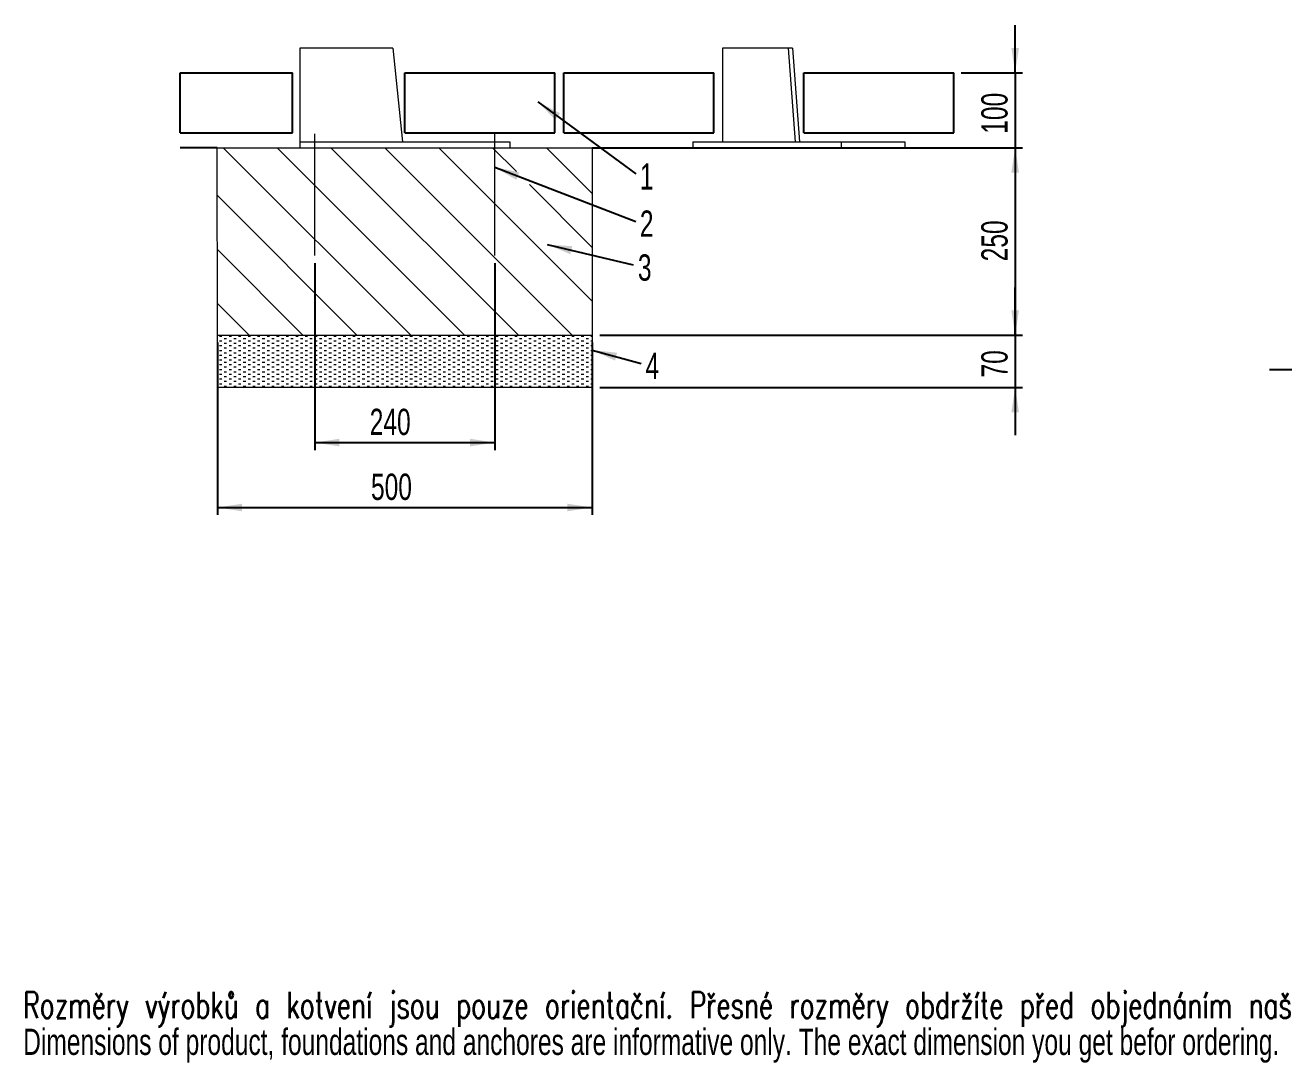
# Model space of a CAD drawing. Header units: millimetres. Extents: x 12 to 400, y 10 to 260.
# Drawn here: x 11.6 to 179.4, y 13.3 to 151.7 of the extents above; entities that cross this region are included whole.
import ezdxf

# ---------------------------------------------------------------- set-up
doc = ezdxf.new("R2010")
doc.units = ezdxf.units.MM
doc.linetypes.add('CENTERX2', pattern=[20.32, 12.7, -2.54, 2.54, -2.54])
doc.layers.add('HLADINA0', color=7, linetype='Continuous', lineweight=15)
doc.layers.add('HLADINA1', color=7, linetype='Continuous')
doc.styles.add('SLDTEXTSTYLE0', font='TXT', dxfattribs={"width": 0.7})
doc.styles.add('SLDTEXTSTYLE1', font='TXT', dxfattribs={"width": 0.7, "bigfont": 'bigfont'})
doc.dimstyles.new('SLDDIMSTYLE0', dxfattribs={"dimtxt": 3.5, "dimasz": 3.302, "dimexe": 0, "dimexo": 0.0625, "dimgap": 0.875, "dimtad": 1, "dimdec": 0, "dimlfac": 10, "dimrnd": 1e-09, "dimzin": 12, "dimdsep": 46, "dimtxsty": 'SLDTEXTSTYLE0', "dimsah": 1, "dimcen": 0.09, "dimadec": 0, "dimazin": 3, "dimtfac": 1, "dimtofl": 0, "dimtmove": 0, "dimatfit": 3, "dimfxl": 0, "dimfrac": 2, "dimtolj": 1, "dimtzin": 12, "dimarcsym": 0})
doc.dimstyles.new('SLDDIMSTYLE1', dxfattribs={"dimtxt": 3.5, "dimasz": 3.302, "dimexe": 0, "dimexo": 0.0625, "dimgap": 0.875, "dimtad": 1, "dimlfac": 10, "dimrnd": 1e-09, "dimzin": 12, "dimdsep": 46, "dimtxsty": 'SLDTEXTSTYLE0', "dimsah": 1, "dimcen": 0.09, "dimadec": 0, "dimazin": 3, "dimtfac": 1, "dimtmove": 0, "dimatfit": 0, "dimfxl": 0, "dimfrac": 2, "dimtolj": 1, "dimtzin": 12, "dimarcsym": 0})
doc.dimstyles.new('SLDDIMSTYLE4', dxfattribs={"dimtxt": 3.5, "dimasz": 3.302, "dimexe": 0, "dimexo": 0.0625, "dimgap": 0.875, "dimtad": 1, "dimlfac": 10, "dimrnd": 1e-09, "dimzin": 12, "dimdsep": 46, "dimtxsty": 'SLDTEXTSTYLE0', "dimsah": 1, "dimcen": 0.09, "dimadec": 0, "dimazin": 3, "dimtfac": 1, "dimtofl": 0, "dimtmove": 0, "dimatfit": 3, "dimfxl": 0, "dimfrac": 2, "dimtolj": 1, "dimtzin": 12, "dimarcsym": 0})
doc.dimstyles.new('SLDDIMSTYLE6', dxfattribs={"dimtxt": 0.18, "dimasz": 3.302, "dimexe": 0, "dimexo": 0.0625, "dimgap": 0, "dimtad": 0, "dimtih": 1, "dimtoh": 1, "dimdec": 0, "dimrnd": 1e-09, "dimzin": 0, "dimdsep": 46, "dimtxsty": 'Standard', "dimsah": 1, "dimcen": 0.09, "dimadec": 0, "dimazin": 0, "dimtfac": 3.302, "dimtdec": 0, "dimtofl": 0, "dimtmove": 0, "dimatfit": 3, "dimfxl": 0, "dimfrac": 2, "dimtolj": 1, "dimtzin": 0, "dimarcsym": 0})

# ---------------------------------------------------------------- blocks, each defined once
blk = doc.blocks.new('SW_HATCH_0')
at = {"color": 0, "linetype": 'Continuous', "lineweight": 15}
for p, q in [((0.79, 20.76), (25.79, -4.24)), ((7.98, 20.76), (32.98, -4.24)), ((15.16, 20.76), (40.16, -4.24)), ((22.35, 20.76), (47.34, -4.24)), ((29.53, 20.76), (50, 0.29)), ((36.71, 20.76), (39.89, 17.59)), ((43.9, 20.76), (50, 14.66)), ((41.63, 15.84), (50, 7.47)), ((0, 14.37), (18.61, -4.24)), ((0, 7.18), (11.42, -4.24)), ((0, 0), (4.24, -4.24)), ((0.29, -4.37), (0.61, -4.37)), ((0.29, -5), (0.61, -5)), ((0.92, -4.68), (1.24, -4.68)), ((1.56, -4.37), (1.88, -4.37)), ((1.56, -5), (1.88, -5)), ((2.19, -4.68), (2.51, -4.68)), ((2.83, -4.37), (3.15, -4.37)), ((2.83, -5), (3.15, -5)), ((3.46, -4.68), (3.78, -4.68)), ((4.1, -4.37), (4.42, -4.37)), ((4.1, -5), (4.42, -5)), ((4.73, -4.68), (5.05, -4.68)), ((5.37, -4.37), (5.69, -4.37)), ((5.37, -5), (5.69, -5)), ((6, -4.68), (6.32, -4.68)), ((6.64, -4.37), (6.96, -4.37)), ((6.64, -5), (6.96, -5)), ((7.27, -4.68), (7.59, -4.68)), ((7.91, -4.37), (8.23, -4.37)), ((7.91, -5), (8.23, -5)), ((8.54, -4.68), (8.86, -4.68)), ((9.18, -4.37), (9.5, -4.37)), ((9.18, -5), (9.5, -5)), ((9.81, -4.68), (10.13, -4.68)), ((10.45, -4.37), (10.77, -4.37)), ((10.45, -5), (10.77, -5)), ((11.08, -4.68), (11.4, -4.68)), ((11.72, -4.37), (12.04, -4.37)), ((11.72, -5), (12.04, -5)), ((12.35, -4.68), (12.67, -4.68)), ((12.99, -4.37), (13.31, -4.37)), ((12.99, -5), (13.31, -5)), ((13.62, -4.68), (13.94, -4.68)), ((14.26, -4.37), (14.58, -4.37)), ((14.26, -5), (14.58, -5)), ((14.89, -4.68), (15.21, -4.68)), ((15.53, -4.37), (15.85, -4.37)), ((15.53, -5), (15.85, -5)), ((16.16, -4.68), (16.48, -4.68)), ((16.8, -4.37), (17.12, -4.37)), ((16.8, -5), (17.12, -5)), ((17.43, -4.68), (17.75, -4.68)), ((18.07, -4.37), (18.39, -4.37)), ((18.07, -5), (18.39, -5)), ((18.7, -4.68), (19.02, -4.68)), ((19.34, -4.37), (19.66, -4.37)), ((19.34, -5), (19.66, -5)), ((19.97, -4.68), (20.29, -4.68)), ((20.61, -4.37), (20.93, -4.37)), ((20.61, -5), (20.93, -5)), ((21.24, -4.68), (21.56, -4.68)), ((21.88, -4.37), (22.2, -4.37)), ((21.88, -5), (22.2, -5)), ((22.51, -4.68), (22.83, -4.68)), ((23.15, -4.37), (23.47, -4.37)), ((23.15, -5), (23.47, -5)), ((23.78, -4.68), (24.1, -4.68)), ((24.42, -4.37), (24.74, -4.37)), ((24.42, -5), (24.74, -5)), ((25.05, -4.68), (25.37, -4.68)), ((25.69, -4.37), (26.01, -4.37)), ((25.69, -5), (26.01, -5)), ((26.32, -4.68), (26.64, -4.68)), ((26.96, -4.37), (27.28, -4.37)), ((26.96, -5), (27.28, -5)), ((27.59, -4.68), (27.91, -4.68)), ((28.23, -4.37), (28.55, -4.37)), ((28.23, -5), (28.55, -5)), ((28.86, -4.68), (29.18, -4.68)), ((29.5, -4.37), (29.82, -4.37)), ((29.5, -5), (29.82, -5)), ((30.13, -4.68), (30.45, -4.68)), ((30.77, -4.37), (31.09, -4.37)), ((30.77, -5), (31.09, -5)), ((31.4, -4.68), (31.72, -4.68)), ((32.04, -4.37), (32.36, -4.37)), ((32.04, -5), (32.36, -5)), ((32.67, -4.68), (32.99, -4.68)), ((33.31, -4.37), (33.63, -4.37)), ((33.31, -5), (33.63, -5)), ((33.94, -4.68), (34.26, -4.68)), ((34.58, -4.37), (34.9, -4.37)), ((34.58, -5), (34.9, -5)), ((35.21, -4.68), (35.53, -4.68)), ((35.85, -4.37), (36.17, -4.37)), ((35.85, -5), (36.17, -5)), ((36.48, -4.68), (36.8, -4.68)), ((37.12, -4.37), (37.44, -4.37)), ((37.12, -5), (37.44, -5)), ((37.75, -4.68), (38.07, -4.68)), ((38.39, -4.37), (38.71, -4.37)), ((38.39, -5), (38.71, -5)), ((39.02, -4.68), (39.34, -4.68)), ((39.66, -4.37), (39.98, -4.37)), ((39.66, -5), (39.98, -5)), ((40.29, -4.68), (40.61, -4.68)), ((40.93, -4.37), (41.25, -4.37)), ((40.93, -5), (41.25, -5)), ((41.56, -4.68), (41.88, -4.68)), ((42.2, -4.37), (42.52, -4.37)), ((42.2, -5), (42.52, -5)), ((42.83, -4.68), (43.15, -4.68)), ((43.47, -4.37), (43.79, -4.37)), ((43.47, -5), (43.79, -5)), ((44.1, -4.68), (44.42, -4.68)), ((44.74, -4.37), (45.06, -4.37)), ((44.74, -5), (45.06, -5)), ((45.37, -4.68), (45.69, -4.68)), ((46.01, -4.37), (46.33, -4.37)), ((46.01, -5), (46.33, -5)), ((46.64, -4.68), (46.96, -4.68)), ((47.28, -4.37), (47.6, -4.37)), ((47.28, -5), (47.6, -5)), ((47.91, -4.68), (48.23, -4.68)), ((48.55, -4.37), (48.87, -4.37)), ((48.55, -5), (48.87, -5)), ((49.18, -4.68), (49.5, -4.68)), ((49.82, -4.37), (50, -4.37)), ((49.82, -5), (50, -5)), ((0.29, -5.64), (0.61, -5.64)), ((0.29, -6.27), (0.61, -6.27)), ((0.92, -5.32), (1.24, -5.32)), ((0.92, -5.95), (1.24, -5.95)), ((0.92, -6.59), (1.24, -6.59)), ((1.56, -5.64), (1.88, -5.64)), ((1.56, -6.27), (1.88, -6.27)), ((2.19, -5.32), (2.51, -5.32)), ((2.19, -5.95), (2.51, -5.95)), ((2.19, -6.59), (2.51, -6.59)), ((2.83, -5.64), (3.15, -5.64)), ((2.83, -6.27), (3.15, -6.27)), ((3.46, -5.32), (3.78, -5.32)), ((3.46, -5.95), (3.78, -5.95)), ((3.46, -6.59), (3.78, -6.59)), ((4.1, -5.64), (4.42, -5.64)), ((4.1, -6.27), (4.42, -6.27)), ((4.73, -5.32), (5.05, -5.32)), ((4.73, -5.95), (5.05, -5.95)), ((4.73, -6.59), (5.05, -6.59)), ((5.37, -5.64), (5.69, -5.64)), ((5.37, -6.27), (5.69, -6.27)), ((6, -5.32), (6.32, -5.32)), ((6, -5.95), (6.32, -5.95)), ((6, -6.59), (6.32, -6.59)), ((6.64, -5.64), (6.96, -5.64)), ((6.64, -6.27), (6.96, -6.27)), ((7.27, -5.32), (7.59, -5.32)), ((7.27, -5.95), (7.59, -5.95)), ((7.27, -6.59), (7.59, -6.59)), ((7.91, -5.64), (8.23, -5.64)), ((7.91, -6.27), (8.23, -6.27)), ((8.54, -5.32), (8.86, -5.32)), ((8.54, -5.95), (8.86, -5.95)), ((8.54, -6.59), (8.86, -6.59)), ((9.18, -5.64), (9.5, -5.64)), ((9.18, -6.27), (9.5, -6.27)), ((9.81, -5.32), (10.13, -5.32)), ((9.81, -5.95), (10.13, -5.95)), ((9.81, -6.59), (10.13, -6.59)), ((10.45, -5.64), (10.77, -5.64)), ((10.45, -6.27), (10.77, -6.27)), ((11.08, -5.32), (11.4, -5.32)), ((11.08, -5.95), (11.4, -5.95)), ((11.08, -6.59), (11.4, -6.59)), ((11.72, -5.64), (12.04, -5.64)), ((11.72, -6.27), (12.04, -6.27)), ((12.35, -5.32), (12.67, -5.32)), ((12.35, -5.95), (12.67, -5.95)), ((12.35, -6.59), (12.67, -6.59)), ((12.99, -5.64), (13.31, -5.64)), ((12.99, -6.27), (13.31, -6.27)), ((13.62, -5.32), (13.94, -5.32)), ((13.62, -5.95), (13.94, -5.95)), ((13.62, -6.59), (13.94, -6.59)), ((14.26, -5.64), (14.58, -5.64)), ((14.26, -6.27), (14.58, -6.27)), ((14.89, -5.32), (15.21, -5.32)), ((14.89, -5.95), (15.21, -5.95)), ((14.89, -6.59), (15.21, -6.59)), ((15.53, -5.64), (15.85, -5.64)), ((15.53, -6.27), (15.85, -6.27)), ((16.16, -5.32), (16.48, -5.32)), ((16.16, -5.95), (16.48, -5.95)), ((16.16, -6.59), (16.48, -6.59)), ((16.8, -5.64), (17.12, -5.64)), ((16.8, -6.27), (17.12, -6.27)), ((17.43, -5.32), (17.75, -5.32)), ((17.43, -5.95), (17.75, -5.95)), ((17.43, -6.59), (17.75, -6.59)), ((18.07, -5.64), (18.39, -5.64)), ((18.07, -6.27), (18.39, -6.27)), ((18.7, -5.32), (19.02, -5.32)), ((18.7, -5.95), (19.02, -5.95)), ((18.7, -6.59), (19.02, -6.59)), ((19.34, -5.64), (19.66, -5.64)), ((19.34, -6.27), (19.66, -6.27)), ((19.97, -5.32), (20.29, -5.32)), ((19.97, -5.95), (20.29, -5.95)), ((19.97, -6.59), (20.29, -6.59)), ((20.61, -5.64), (20.93, -5.64)), ((20.61, -6.27), (20.93, -6.27)), ((21.24, -5.32), (21.56, -5.32)), ((21.24, -5.95), (21.56, -5.95)), ((21.24, -6.59), (21.56, -6.59)), ((21.88, -5.64), (22.2, -5.64)), ((21.88, -6.27), (22.2, -6.27)), ((22.51, -5.32), (22.83, -5.32)), ((22.51, -5.95), (22.83, -5.95)), ((22.51, -6.59), (22.83, -6.59)), ((23.15, -5.64), (23.47, -5.64)), ((23.15, -6.27), (23.47, -6.27)), ((23.78, -5.32), (24.1, -5.32)), ((23.78, -5.95), (24.1, -5.95)), ((23.78, -6.59), (24.1, -6.59)), ((24.42, -5.64), (24.74, -5.64)), ((24.42, -6.27), (24.74, -6.27)), ((25.05, -5.32), (25.37, -5.32)), ((25.05, -5.95), (25.37, -5.95)), ((25.05, -6.59), (25.37, -6.59)), ((25.69, -5.64), (26.01, -5.64)), ((25.69, -6.27), (26.01, -6.27)), ((26.32, -5.32), (26.64, -5.32)), ((26.32, -5.95), (26.64, -5.95)), ((26.32, -6.59), (26.64, -6.59)), ((26.96, -5.64), (27.28, -5.64)), ((26.96, -6.27), (27.28, -6.27)), ((27.59, -5.32), (27.91, -5.32)), ((27.59, -5.95), (27.91, -5.95)), ((27.59, -6.59), (27.91, -6.59)), ((28.23, -5.64), (28.55, -5.64)), ((28.23, -6.27), (28.55, -6.27)), ((28.86, -5.32), (29.18, -5.32)), ((28.86, -5.95), (29.18, -5.95)), ((28.86, -6.59), (29.18, -6.59)), ((29.5, -5.64), (29.82, -5.64)), ((29.5, -6.27), (29.82, -6.27)), ((30.13, -5.32), (30.45, -5.32)), ((30.13, -5.95), (30.45, -5.95)), ((30.13, -6.59), (30.45, -6.59)), ((30.77, -5.64), (31.09, -5.64)), ((30.77, -6.27), (31.09, -6.27)), ((31.4, -5.32), (31.72, -5.32)), ((31.4, -5.95), (31.72, -5.95)), ((31.4, -6.59), (31.72, -6.59)), ((32.04, -5.64), (32.36, -5.64)), ((32.04, -6.27), (32.36, -6.27)), ((32.67, -5.32), (32.99, -5.32)), ((32.67, -5.95), (32.99, -5.95)), ((32.67, -6.59), (32.99, -6.59)), ((33.31, -5.64), (33.63, -5.64)), ((33.31, -6.27), (33.63, -6.27)), ((33.94, -5.32), (34.26, -5.32)), ((33.94, -5.95), (34.26, -5.95)), ((33.94, -6.59), (34.26, -6.59)), ((34.58, -5.64), (34.9, -5.64)), ((34.58, -6.27), (34.9, -6.27)), ((35.21, -5.32), (35.53, -5.32)), ((35.21, -5.95), (35.53, -5.95)), ((35.21, -6.59), (35.53, -6.59)), ((35.85, -5.64), (36.17, -5.64)), ((35.85, -6.27), (36.17, -6.27)), ((36.48, -5.32), (36.8, -5.32)), ((36.48, -5.95), (36.8, -5.95)), ((36.48, -6.59), (36.8, -6.59)), ((37.12, -5.64), (37.44, -5.64)), ((37.12, -6.27), (37.44, -6.27)), ((37.75, -5.32), (38.07, -5.32)), ((37.75, -5.95), (38.07, -5.95)), ((37.75, -6.59), (38.07, -6.59)), ((38.39, -5.64), (38.71, -5.64)), ((38.39, -6.27), (38.71, -6.27)), ((39.02, -5.32), (39.34, -5.32)), ((39.02, -5.95), (39.34, -5.95)), ((39.02, -6.59), (39.34, -6.59)), ((39.66, -5.64), (39.98, -5.64)), ((39.66, -6.27), (39.98, -6.27)), ((40.29, -5.32), (40.61, -5.32)), ((40.29, -5.95), (40.61, -5.95)), ((40.29, -6.59), (40.61, -6.59)), ((40.93, -5.64), (41.25, -5.64)), ((40.93, -6.27), (41.25, -6.27)), ((41.56, -5.32), (41.88, -5.32)), ((41.56, -5.95), (41.88, -5.95)), ((41.56, -6.59), (41.88, -6.59)), ((42.2, -5.64), (42.52, -5.64)), ((42.2, -6.27), (42.52, -6.27)), ((42.83, -5.32), (43.15, -5.32)), ((42.83, -5.95), (43.15, -5.95)), ((42.83, -6.59), (43.15, -6.59)), ((43.47, -5.64), (43.79, -5.64)), ((43.47, -6.27), (43.79, -6.27)), ((44.1, -5.32), (44.42, -5.32)), ((44.1, -5.95), (44.42, -5.95)), ((44.1, -6.59), (44.42, -6.59)), ((44.74, -5.64), (45.06, -5.64)), ((44.74, -6.27), (45.06, -6.27)), ((45.37, -5.32), (45.69, -5.32)), ((45.37, -5.95), (45.69, -5.95)), ((45.37, -6.59), (45.69, -6.59)), ((46.01, -5.64), (46.33, -5.64)), ((46.01, -6.27), (46.33, -6.27)), ((46.64, -5.32), (46.96, -5.32)), ((46.64, -5.95), (46.96, -5.95)), ((46.64, -6.59), (46.96, -6.59)), ((47.28, -5.64), (47.6, -5.64)), ((47.28, -6.27), (47.6, -6.27)), ((47.91, -5.32), (48.23, -5.32)), ((47.91, -5.95), (48.23, -5.95)), ((47.91, -6.59), (48.23, -6.59)), ((48.55, -5.64), (48.87, -5.64)), ((48.55, -6.27), (48.87, -6.27)), ((49.18, -5.32), (49.5, -5.32)), ((49.18, -5.95), (49.5, -5.95)), ((49.18, -6.59), (49.5, -6.59)), ((49.82, -5.64), (50, -5.64)), ((49.82, -6.27), (49.99, -6.27)), ((0.29, -6.91), (0.61, -6.91)), ((0.29, -7.54), (0.61, -7.54)), ((0.29, -8.18), (0.61, -8.18)), ((0.92, -7.22), (1.24, -7.22)), ((0.92, -7.86), (1.24, -7.86)), ((1.56, -6.91), (1.88, -6.91)), ((1.56, -7.54), (1.88, -7.54)), ((1.56, -8.18), (1.88, -8.18)), ((2.19, -7.22), (2.51, -7.22)), ((2.19, -7.86), (2.51, -7.86)), ((2.83, -6.91), (3.15, -6.91)), ((2.83, -7.54), (3.15, -7.54)), ((2.83, -8.18), (3.15, -8.18)), ((3.46, -7.22), (3.78, -7.22)), ((3.46, -7.86), (3.78, -7.86)), ((4.1, -6.91), (4.42, -6.91)), ((4.1, -7.54), (4.42, -7.54)), ((4.1, -8.18), (4.42, -8.18)), ((4.73, -7.22), (5.05, -7.22)), ((4.73, -7.86), (5.05, -7.86)), ((5.37, -6.91), (5.69, -6.91)), ((5.37, -7.54), (5.69, -7.54)), ((5.37, -8.18), (5.69, -8.18)), ((6, -7.22), (6.32, -7.22)), ((6, -7.86), (6.32, -7.86)), ((6.64, -6.91), (6.96, -6.91)), ((6.64, -7.54), (6.96, -7.54)), ((6.64, -8.18), (6.96, -8.18)), ((7.27, -7.22), (7.59, -7.22)), ((7.27, -7.86), (7.59, -7.86)), ((7.91, -6.91), (8.23, -6.91)), ((7.91, -7.54), (8.23, -7.54)), ((7.91, -8.18), (8.23, -8.18)), ((8.54, -7.22), (8.86, -7.22)), ((8.54, -7.86), (8.86, -7.86)), ((9.18, -6.91), (9.5, -6.91)), ((9.18, -7.54), (9.5, -7.54)), ((9.18, -8.18), (9.5, -8.18)), ((9.81, -7.22), (10.13, -7.22)), ((9.81, -7.86), (10.13, -7.86)), ((10.45, -6.91), (10.77, -6.91)), ((10.45, -7.54), (10.77, -7.54)), ((10.45, -8.18), (10.77, -8.18)), ((11.08, -7.22), (11.4, -7.22)), ((11.08, -7.86), (11.4, -7.86)), ((11.72, -6.91), (12.04, -6.91)), ((11.72, -7.54), (12.04, -7.54)), ((11.72, -8.18), (12.04, -8.18)), ((12.35, -7.22), (12.67, -7.22)), ((12.35, -7.86), (12.67, -7.86)), ((12.99, -6.91), (13.31, -6.91)), ((12.99, -7.54), (13.31, -7.54)), ((12.99, -8.18), (13.31, -8.18)), ((13.62, -7.22), (13.94, -7.22)), ((13.62, -7.86), (13.94, -7.86)), ((14.26, -6.91), (14.58, -6.91)), ((14.26, -7.54), (14.58, -7.54)), ((14.26, -8.18), (14.58, -8.18)), ((14.89, -7.22), (15.21, -7.22)), ((14.89, -7.86), (15.21, -7.86)), ((15.53, -6.91), (15.85, -6.91)), ((15.53, -7.54), (15.85, -7.54)), ((15.53, -8.18), (15.85, -8.18)), ((16.16, -7.22), (16.48, -7.22)), ((16.16, -7.86), (16.48, -7.86)), ((16.8, -6.91), (17.12, -6.91)), ((16.8, -7.54), (17.12, -7.54)), ((16.8, -8.18), (17.12, -8.18)), ((17.43, -7.22), (17.75, -7.22)), ((17.43, -7.86), (17.75, -7.86)), ((18.07, -6.91), (18.39, -6.91)), ((18.07, -7.54), (18.39, -7.54)), ((18.07, -8.18), (18.39, -8.18)), ((18.7, -7.22), (19.02, -7.22)), ((18.7, -7.86), (19.02, -7.86)), ((19.34, -6.91), (19.66, -6.91)), ((19.34, -7.54), (19.66, -7.54)), ((19.34, -8.18), (19.66, -8.18)), ((19.97, -7.22), (20.29, -7.22)), ((19.97, -7.86), (20.29, -7.86)), ((20.61, -6.91), (20.93, -6.91)), ((20.61, -7.54), (20.93, -7.54)), ((20.61, -8.18), (20.93, -8.18)), ((21.24, -7.22), (21.56, -7.22)), ((21.24, -7.86), (21.56, -7.86)), ((21.88, -6.91), (22.2, -6.91)), ((21.88, -7.54), (22.2, -7.54)), ((21.88, -8.18), (22.2, -8.18)), ((22.51, -7.22), (22.83, -7.22)), ((22.51, -7.86), (22.83, -7.86)), ((23.15, -6.91), (23.47, -6.91)), ((23.15, -7.54), (23.47, -7.54)), ((23.15, -8.18), (23.47, -8.18)), ((23.78, -7.22), (24.1, -7.22)), ((23.78, -7.86), (24.1, -7.86)), ((24.42, -6.91), (24.74, -6.91)), ((24.42, -7.54), (24.74, -7.54)), ((24.42, -8.18), (24.74, -8.18)), ((25.05, -7.22), (25.37, -7.22)), ((25.05, -7.86), (25.37, -7.86)), ((25.69, -6.91), (26.01, -6.91)), ((25.69, -7.54), (26.01, -7.54)), ((25.69, -8.18), (26.01, -8.18)), ((26.32, -7.22), (26.64, -7.22)), ((26.32, -7.86), (26.64, -7.86)), ((26.96, -6.91), (27.28, -6.91)), ((26.96, -7.54), (27.28, -7.54)), ((26.96, -8.18), (27.28, -8.18)), ((27.59, -7.22), (27.91, -7.22)), ((27.59, -7.86), (27.91, -7.86)), ((28.23, -6.91), (28.55, -6.91)), ((28.23, -7.54), (28.55, -7.54)), ((28.23, -8.18), (28.55, -8.18)), ((28.86, -7.22), (29.18, -7.22)), ((28.86, -7.86), (29.18, -7.86)), ((29.5, -6.91), (29.82, -6.91)), ((29.5, -7.54), (29.82, -7.54)), ((29.5, -8.18), (29.82, -8.18)), ((30.13, -7.22), (30.45, -7.22)), ((30.13, -7.86), (30.45, -7.86)), ((30.77, -6.91), (31.09, -6.91)), ((30.77, -7.54), (31.09, -7.54)), ((30.77, -8.18), (31.09, -8.18)), ((31.4, -7.22), (31.72, -7.22)), ((31.4, -7.86), (31.72, -7.86)), ((32.04, -6.91), (32.36, -6.91)), ((32.04, -7.54), (32.36, -7.54)), ((32.04, -8.18), (32.36, -8.18)), ((32.67, -7.22), (32.99, -7.22)), ((32.67, -7.86), (32.99, -7.86)), ((33.31, -6.91), (33.63, -6.91)), ((33.31, -7.54), (33.63, -7.54)), ((33.31, -8.18), (33.63, -8.18)), ((33.94, -7.22), (34.26, -7.22)), ((33.94, -7.86), (34.26, -7.86)), ((34.58, -6.91), (34.9, -6.91)), ((34.58, -7.54), (34.9, -7.54)), ((34.58, -8.18), (34.9, -8.18)), ((35.21, -7.22), (35.53, -7.22)), ((35.21, -7.86), (35.53, -7.86)), ((35.85, -6.91), (36.17, -6.91)), ((35.85, -7.54), (36.17, -7.54)), ((35.85, -8.18), (36.17, -8.18)), ((36.48, -7.22), (36.8, -7.22)), ((36.48, -7.86), (36.8, -7.86)), ((37.12, -6.91), (37.44, -6.91)), ((37.12, -7.54), (37.44, -7.54)), ((37.12, -8.18), (37.44, -8.18)), ((37.75, -7.22), (38.07, -7.22)), ((37.75, -7.86), (38.07, -7.86)), ((38.39, -6.91), (38.71, -6.91)), ((38.39, -7.54), (38.71, -7.54)), ((38.39, -8.18), (38.71, -8.18)), ((39.02, -7.22), (39.34, -7.22)), ((39.02, -7.86), (39.34, -7.86)), ((39.66, -6.91), (39.98, -6.91)), ((39.66, -7.54), (39.98, -7.54)), ((39.66, -8.18), (39.98, -8.18)), ((40.29, -7.22), (40.61, -7.22)), ((40.29, -7.86), (40.61, -7.86)), ((40.93, -6.91), (41.25, -6.91)), ((40.93, -7.54), (41.25, -7.54)), ((40.93, -8.18), (41.25, -8.18)), ((41.56, -7.22), (41.88, -7.22)), ((41.56, -7.86), (41.88, -7.86)), ((42.2, -6.91), (42.52, -6.91)), ((42.2, -7.54), (42.52, -7.54)), ((42.2, -8.18), (42.52, -8.18)), ((42.83, -7.22), (43.15, -7.22)), ((42.83, -7.86), (43.15, -7.86)), ((43.47, -6.91), (43.79, -6.91)), ((43.47, -7.54), (43.79, -7.54)), ((43.47, -8.18), (43.79, -8.18)), ((44.1, -7.22), (44.42, -7.22)), ((44.1, -7.86), (44.42, -7.86)), ((44.74, -6.91), (45.06, -6.91)), ((44.74, -7.54), (45.06, -7.54)), ((44.74, -8.18), (45.06, -8.18)), ((45.37, -7.22), (45.69, -7.22)), ((45.37, -7.86), (45.69, -7.86)), ((46.01, -6.91), (46.33, -6.91)), ((46.01, -7.54), (46.33, -7.54)), ((46.01, -8.18), (46.33, -8.18)), ((46.64, -7.22), (46.96, -7.22)), ((46.64, -7.86), (46.96, -7.86)), ((47.28, -6.91), (47.6, -6.91)), ((47.28, -7.54), (47.6, -7.54)), ((47.28, -8.18), (47.6, -8.18)), ((47.91, -7.22), (48.23, -7.22)), ((47.91, -7.86), (48.23, -7.86)), ((48.55, -6.91), (48.87, -6.91)), ((48.55, -7.54), (48.87, -7.54)), ((48.55, -8.18), (48.87, -8.18)), ((49.18, -7.22), (49.5, -7.22)), ((49.18, -7.86), (49.5, -7.86)), ((49.82, -6.91), (50, -6.91)), ((49.82, -7.54), (50, -7.54)), ((49.82, -8.18), (50, -8.18)), ((0.29, -8.81), (0.61, -8.81)), ((0.29, -9.45), (0.61, -9.45)), ((0.92, -8.49), (1.24, -8.49)), ((0.92, -9.13), (1.24, -9.13)), ((0.92, -9.76), (1.24, -9.76)), ((1.56, -8.81), (1.88, -8.81)), ((1.56, -9.45), (1.88, -9.45)), ((2.19, -8.49), (2.51, -8.49)), ((2.19, -9.13), (2.51, -9.13)), ((2.19, -9.76), (2.51, -9.76)), ((2.83, -8.81), (3.15, -8.81)), ((2.83, -9.45), (3.15, -9.45)), ((3.46, -8.49), (3.78, -8.49)), ((3.46, -9.13), (3.78, -9.13)), ((3.46, -9.76), (3.78, -9.76)), ((4.1, -8.81), (4.42, -8.81)), ((4.1, -9.45), (4.42, -9.45)), ((4.73, -8.49), (5.05, -8.49)), ((4.73, -9.13), (5.05, -9.13)), ((4.73, -9.76), (5.05, -9.76)), ((5.37, -8.81), (5.69, -8.81)), ((5.37, -9.45), (5.69, -9.45)), ((6, -8.49), (6.32, -8.49)), ((6, -9.13), (6.32, -9.13)), ((6, -9.76), (6.32, -9.76)), ((6.64, -8.81), (6.96, -8.81)), ((6.64, -9.45), (6.96, -9.45)), ((7.27, -8.49), (7.59, -8.49)), ((7.27, -9.13), (7.59, -9.13)), ((7.27, -9.76), (7.59, -9.76)), ((7.91, -8.81), (8.23, -8.81)), ((7.91, -9.45), (8.23, -9.45)), ((8.54, -8.49), (8.86, -8.49)), ((8.54, -9.13), (8.86, -9.13)), ((8.54, -9.76), (8.86, -9.76)), ((9.18, -8.81), (9.5, -8.81)), ((9.18, -9.45), (9.5, -9.45)), ((9.81, -8.49), (10.13, -8.49)), ((9.81, -9.13), (10.13, -9.13)), ((9.81, -9.76), (10.13, -9.76)), ((10.45, -8.81), (10.77, -8.81)), ((10.45, -9.45), (10.77, -9.45)), ((11.08, -8.49), (11.4, -8.49)), ((11.08, -9.13), (11.4, -9.13)), ((11.08, -9.76), (11.4, -9.76)), ((11.72, -8.81), (12.04, -8.81)), ((11.72, -9.45), (12.04, -9.45)), ((12.35, -8.49), (12.67, -8.49)), ((12.35, -9.13), (12.67, -9.13)), ((12.35, -9.76), (12.67, -9.76)), ((12.99, -8.81), (13.31, -8.81)), ((12.99, -9.45), (13.31, -9.45)), ((13.62, -8.49), (13.94, -8.49)), ((13.62, -9.13), (13.94, -9.13)), ((13.62, -9.76), (13.94, -9.76)), ((14.26, -8.81), (14.58, -8.81)), ((14.26, -9.45), (14.58, -9.45)), ((14.89, -8.49), (15.21, -8.49)), ((14.89, -9.13), (15.21, -9.13)), ((14.89, -9.76), (15.21, -9.76)), ((15.53, -8.81), (15.85, -8.81)), ((15.53, -9.45), (15.85, -9.45)), ((16.16, -8.49), (16.48, -8.49)), ((16.16, -9.13), (16.48, -9.13)), ((16.16, -9.76), (16.48, -9.76)), ((16.8, -8.81), (17.12, -8.81)), ((16.8, -9.45), (17.12, -9.45)), ((17.43, -8.49), (17.75, -8.49)), ((17.43, -9.13), (17.75, -9.13)), ((17.43, -9.76), (17.75, -9.76)), ((18.07, -8.81), (18.39, -8.81)), ((18.07, -9.45), (18.39, -9.45)), ((18.7, -8.49), (19.02, -8.49)), ((18.7, -9.13), (19.02, -9.13)), ((18.7, -9.76), (19.02, -9.76)), ((19.34, -8.81), (19.66, -8.81)), ((19.34, -9.45), (19.66, -9.45)), ((19.97, -8.49), (20.29, -8.49)), ((19.97, -9.13), (20.29, -9.13)), ((19.97, -9.76), (20.29, -9.76)), ((20.61, -8.81), (20.93, -8.81)), ((20.61, -9.45), (20.93, -9.45)), ((21.24, -8.49), (21.56, -8.49)), ((21.24, -9.13), (21.56, -9.13)), ((21.24, -9.76), (21.56, -9.76)), ((21.88, -8.81), (22.2, -8.81)), ((21.88, -9.45), (22.2, -9.45)), ((22.51, -8.49), (22.83, -8.49)), ((22.51, -9.13), (22.83, -9.13)), ((22.51, -9.76), (22.83, -9.76)), ((23.15, -8.81), (23.47, -8.81)), ((23.15, -9.45), (23.47, -9.45)), ((23.78, -8.49), (24.1, -8.49)), ((23.78, -9.13), (24.1, -9.13)), ((23.78, -9.76), (24.1, -9.76)), ((24.42, -8.81), (24.74, -8.81)), ((24.42, -9.45), (24.74, -9.45)), ((25.05, -8.49), (25.37, -8.49)), ((25.05, -9.13), (25.37, -9.13)), ((25.05, -9.76), (25.37, -9.76)), ((25.69, -8.81), (26.01, -8.81)), ((25.69, -9.45), (26.01, -9.45)), ((26.32, -8.49), (26.64, -8.49)), ((26.32, -9.13), (26.64, -9.13)), ((26.32, -9.76), (26.64, -9.76)), ((26.96, -8.81), (27.28, -8.81)), ((26.96, -9.45), (27.28, -9.45)), ((27.59, -8.49), (27.91, -8.49)), ((27.59, -9.13), (27.91, -9.13)), ((27.59, -9.76), (27.91, -9.76)), ((28.23, -8.81), (28.55, -8.81)), ((28.23, -9.45), (28.55, -9.45)), ((28.86, -8.49), (29.18, -8.49)), ((28.86, -9.13), (29.18, -9.13)), ((28.86, -9.76), (29.18, -9.76)), ((29.5, -8.81), (29.82, -8.81)), ((29.5, -9.45), (29.82, -9.45)), ((30.13, -8.49), (30.45, -8.49)), ((30.13, -9.13), (30.45, -9.13)), ((30.13, -9.76), (30.45, -9.76)), ((30.77, -8.81), (31.09, -8.81)), ((30.77, -9.45), (31.09, -9.45)), ((31.4, -8.49), (31.72, -8.49)), ((31.4, -9.13), (31.72, -9.13)), ((31.4, -9.76), (31.72, -9.76)), ((32.04, -8.81), (32.36, -8.81)), ((32.04, -9.45), (32.36, -9.45)), ((32.67, -8.49), (32.99, -8.49)), ((32.67, -9.13), (32.99, -9.13)), ((32.67, -9.76), (32.99, -9.76)), ((33.31, -8.81), (33.63, -8.81)), ((33.31, -9.45), (33.63, -9.45)), ((33.94, -8.49), (34.26, -8.49)), ((33.94, -9.13), (34.26, -9.13)), ((33.94, -9.76), (34.26, -9.76)), ((34.58, -8.81), (34.9, -8.81)), ((34.58, -9.45), (34.9, -9.45)), ((35.21, -8.49), (35.53, -8.49)), ((35.21, -9.13), (35.53, -9.13)), ((35.21, -9.76), (35.53, -9.76)), ((35.85, -8.81), (36.17, -8.81)), ((35.85, -9.45), (36.17, -9.45)), ((36.48, -8.49), (36.8, -8.49)), ((36.48, -9.13), (36.8, -9.13)), ((36.48, -9.76), (36.8, -9.76)), ((37.12, -8.81), (37.44, -8.81)), ((37.12, -9.45), (37.44, -9.45)), ((37.75, -8.49), (38.07, -8.49)), ((37.75, -9.13), (38.07, -9.13)), ((37.75, -9.76), (38.07, -9.76)), ((38.39, -8.81), (38.71, -8.81)), ((38.39, -9.45), (38.71, -9.45)), ((39.02, -8.49), (39.34, -8.49)), ((39.02, -9.13), (39.34, -9.13)), ((39.02, -9.76), (39.34, -9.76)), ((39.66, -8.81), (39.98, -8.81)), ((39.66, -9.45), (39.98, -9.45)), ((40.29, -8.49), (40.61, -8.49)), ((40.29, -9.13), (40.61, -9.13)), ((40.29, -9.76), (40.61, -9.76)), ((40.93, -8.81), (41.25, -8.81)), ((40.93, -9.45), (41.25, -9.45)), ((41.56, -8.49), (41.88, -8.49)), ((41.56, -9.13), (41.88, -9.13)), ((41.56, -9.76), (41.88, -9.76)), ((42.2, -8.81), (42.52, -8.81)), ((42.2, -9.45), (42.52, -9.45)), ((42.83, -8.49), (43.15, -8.49)), ((42.83, -9.13), (43.15, -9.13)), ((42.83, -9.76), (43.15, -9.76)), ((43.47, -8.81), (43.79, -8.81)), ((43.47, -9.45), (43.79, -9.45)), ((44.1, -8.49), (44.42, -8.49)), ((44.1, -9.13), (44.42, -9.13)), ((44.1, -9.76), (44.42, -9.76)), ((44.74, -8.81), (45.06, -8.81)), ((44.74, -9.45), (45.06, -9.45)), ((45.37, -8.49), (45.69, -8.49)), ((45.37, -9.13), (45.69, -9.13)), ((45.37, -9.76), (45.69, -9.76)), ((46.01, -8.81), (46.33, -8.81)), ((46.01, -9.45), (46.33, -9.45)), ((46.64, -8.49), (46.96, -8.49)), ((46.64, -9.13), (46.96, -9.13)), ((46.64, -9.76), (46.96, -9.76)), ((47.28, -8.81), (47.6, -8.81)), ((47.28, -9.45), (47.6, -9.45)), ((47.91, -8.49), (48.23, -8.49)), ((47.91, -9.13), (48.23, -9.13)), ((47.91, -9.76), (48.23, -9.76)), ((48.55, -8.81), (48.87, -8.81)), ((48.55, -9.45), (48.87, -9.45)), ((49.18, -8.49), (49.5, -8.49)), ((49.18, -9.13), (49.5, -9.13)), ((49.18, -9.76), (49.5, -9.76)), ((49.82, -8.81), (50, -8.81)), ((49.82, -9.45), (50, -9.45)), ((0.29, -10.08), (0.61, -10.08)), ((0.29, -10.72), (0.61, -10.72)), ((0.92, -10.4), (1.24, -10.4)), ((0.92, -11.03), (1.24, -11.03)), ((1.56, -10.08), (1.88, -10.08)), ((1.56, -10.72), (1.88, -10.72)), ((2.19, -10.4), (2.51, -10.4)), ((2.19, -11.03), (2.51, -11.03)), ((2.83, -10.08), (3.15, -10.08)), ((2.83, -10.72), (3.15, -10.72)), ((3.46, -10.4), (3.78, -10.4)), ((3.46, -11.03), (3.78, -11.03)), ((4.1, -10.08), (4.42, -10.08)), ((4.1, -10.72), (4.42, -10.72)), ((4.73, -10.4), (5.05, -10.4)), ((4.73, -11.03), (5.05, -11.03)), ((5.37, -10.08), (5.69, -10.08)), ((5.37, -10.72), (5.69, -10.72)), ((6, -10.4), (6.32, -10.4)), ((6, -11.03), (6.32, -11.03)), ((6.64, -10.08), (6.96, -10.08)), ((6.64, -10.72), (6.96, -10.72)), ((7.27, -10.4), (7.59, -10.4)), ((7.27, -11.03), (7.59, -11.03)), ((7.91, -10.08), (8.23, -10.08)), ((7.91, -10.72), (8.23, -10.72)), ((8.54, -10.4), (8.86, -10.4)), ((8.54, -11.03), (8.86, -11.03)), ((9.18, -10.08), (9.5, -10.08)), ((9.18, -10.72), (9.5, -10.72)), ((9.81, -10.4), (10.13, -10.4)), ((9.81, -11.03), (10.13, -11.03)), ((10.45, -10.08), (10.77, -10.08)), ((10.45, -10.72), (10.77, -10.72)), ((11.08, -10.4), (11.4, -10.4)), ((11.08, -11.03), (11.4, -11.03)), ((11.72, -10.08), (12.04, -10.08)), ((11.72, -10.72), (12.04, -10.72)), ((12.35, -10.4), (12.67, -10.4)), ((12.35, -11.03), (12.67, -11.03)), ((12.99, -10.08), (13.31, -10.08)), ((12.99, -10.72), (13.31, -10.72)), ((13.62, -10.4), (13.94, -10.4)), ((13.62, -11.03), (13.94, -11.03)), ((14.26, -10.08), (14.58, -10.08)), ((14.26, -10.72), (14.58, -10.72)), ((14.89, -10.4), (15.21, -10.4)), ((14.89, -11.03), (15.21, -11.03)), ((15.53, -10.08), (15.85, -10.08)), ((15.53, -10.72), (15.85, -10.72)), ((16.16, -10.4), (16.48, -10.4)), ((16.16, -11.03), (16.48, -11.03)), ((16.8, -10.08), (17.12, -10.08)), ((16.8, -10.72), (17.12, -10.72)), ((17.43, -10.4), (17.75, -10.4)), ((17.43, -11.03), (17.75, -11.03)), ((18.07, -10.08), (18.39, -10.08)), ((18.07, -10.72), (18.39, -10.72)), ((18.7, -10.4), (19.02, -10.4)), ((18.7, -11.03), (19.02, -11.03)), ((19.34, -10.08), (19.66, -10.08)), ((19.34, -10.72), (19.66, -10.72)), ((19.97, -10.4), (20.29, -10.4)), ((19.97, -11.03), (20.29, -11.03)), ((20.61, -10.08), (20.93, -10.08)), ((20.61, -10.72), (20.93, -10.72)), ((21.24, -10.4), (21.56, -10.4)), ((21.24, -11.03), (21.56, -11.03)), ((21.88, -10.08), (22.2, -10.08)), ((21.88, -10.72), (22.2, -10.72)), ((22.51, -10.4), (22.83, -10.4)), ((22.51, -11.03), (22.83, -11.03)), ((23.15, -10.08), (23.47, -10.08)), ((23.15, -10.72), (23.47, -10.72)), ((23.78, -10.4), (24.1, -10.4)), ((23.78, -11.03), (24.1, -11.03)), ((24.42, -10.08), (24.74, -10.08)), ((24.42, -10.72), (24.74, -10.72)), ((25.05, -10.4), (25.37, -10.4)), ((25.05, -11.03), (25.37, -11.03)), ((25.69, -10.08), (26.01, -10.08)), ((25.69, -10.72), (26.01, -10.72)), ((26.32, -10.4), (26.64, -10.4)), ((26.32, -11.03), (26.64, -11.03)), ((26.96, -10.08), (27.28, -10.08)), ((26.96, -10.72), (27.28, -10.72)), ((27.59, -10.4), (27.91, -10.4)), ((27.59, -11.03), (27.91, -11.03)), ((28.23, -10.08), (28.55, -10.08)), ((28.23, -10.72), (28.55, -10.72)), ((28.86, -10.4), (29.18, -10.4)), ((28.86, -11.03), (29.18, -11.03)), ((29.5, -10.08), (29.82, -10.08)), ((29.5, -10.72), (29.82, -10.72)), ((30.13, -10.4), (30.45, -10.4)), ((30.13, -11.03), (30.45, -11.03)), ((30.77, -10.08), (31.09, -10.08)), ((30.77, -10.72), (31.09, -10.72)), ((31.4, -10.4), (31.72, -10.4)), ((31.4, -11.03), (31.72, -11.03)), ((32.04, -10.08), (32.36, -10.08)), ((32.04, -10.72), (32.36, -10.72)), ((32.67, -10.4), (32.99, -10.4)), ((32.67, -11.03), (32.99, -11.03)), ((33.31, -10.08), (33.63, -10.08)), ((33.31, -10.72), (33.63, -10.72)), ((33.94, -10.4), (34.26, -10.4)), ((33.94, -11.03), (34.26, -11.03)), ((34.58, -10.08), (34.9, -10.08)), ((34.58, -10.72), (34.9, -10.72)), ((35.21, -10.4), (35.53, -10.4)), ((35.21, -11.03), (35.53, -11.03)), ((35.85, -10.08), (36.17, -10.08)), ((35.85, -10.72), (36.17, -10.72)), ((36.48, -10.4), (36.8, -10.4)), ((36.48, -11.03), (36.8, -11.03)), ((37.12, -10.08), (37.44, -10.08)), ((37.12, -10.72), (37.44, -10.72)), ((37.75, -10.4), (38.07, -10.4)), ((37.75, -11.03), (38.07, -11.03)), ((38.39, -10.08), (38.71, -10.08)), ((38.39, -10.72), (38.71, -10.72)), ((39.02, -10.4), (39.34, -10.4)), ((39.02, -11.03), (39.34, -11.03)), ((39.66, -10.08), (39.98, -10.08)), ((39.66, -10.72), (39.98, -10.72)), ((40.29, -10.4), (40.61, -10.4)), ((40.29, -11.03), (40.61, -11.03)), ((40.93, -10.08), (41.25, -10.08)), ((40.93, -10.72), (41.25, -10.72)), ((41.56, -10.4), (41.88, -10.4)), ((41.56, -11.03), (41.88, -11.03)), ((42.2, -10.08), (42.52, -10.08)), ((42.2, -10.72), (42.52, -10.72)), ((42.83, -10.4), (43.15, -10.4)), ((42.83, -11.03), (43.15, -11.03)), ((43.47, -10.08), (43.79, -10.08)), ((43.47, -10.72), (43.79, -10.72)), ((44.1, -10.4), (44.42, -10.4)), ((44.1, -11.03), (44.42, -11.03)), ((44.74, -10.08), (45.06, -10.08)), ((44.74, -10.72), (45.06, -10.72)), ((45.37, -10.4), (45.69, -10.4)), ((45.37, -11.03), (45.69, -11.03)), ((46.01, -10.08), (46.33, -10.08)), ((46.01, -10.72), (46.33, -10.72)), ((46.64, -10.4), (46.96, -10.4)), ((46.64, -11.03), (46.96, -11.03)), ((47.28, -10.08), (47.6, -10.08)), ((47.28, -10.72), (47.6, -10.72)), ((47.91, -10.4), (48.23, -10.4)), ((47.91, -11.03), (48.23, -11.03)), ((48.55, -10.08), (48.87, -10.08)), ((48.55, -10.72), (48.87, -10.72)), ((49.18, -10.4), (49.5, -10.4)), ((49.18, -11.03), (49.5, -11.03)), ((49.82, -10.08), (50, -10.08)), ((49.82, -10.72), (50, -10.72))]:
    blk.add_line(p, q, dxfattribs=at)
blk = doc.blocks.new('_D_11')
at = {"layer": 'HLADINA1'}
for p, q in [((143.61, 145.38), (143.61, 151.73)), ((136.41, 145.38), (144.61, 145.38)), ((143.61, 145.38), (143.61, 135.38)), ((136.41, 135.38), (144.61, 135.38)), ((143.61, 135.38), (143.61, 129.03))]:
    blk.add_line(p, q, dxfattribs=at)
for points in [[(143.61, 145.38), (144.12, 148.68), (143.1, 148.68)], [(143.61, 135.38), (143.1, 132.07), (144.12, 132.07)]]:
    blk.add_solid(points, dxfattribs=at)
at = {"layer": 'HLADINA1', "insert": (139.1, 137.24), "char_height": 3.5, "attachment_point": 1, "rotation": 90, "style": 'SLDTEXTSTYLE0'}
blk.add_mtext('100', dxfattribs=at)
blk = doc.blocks.new('_D_12')
at = {"layer": 'HLADINA1'}
for p, q in [((50.19, 119.98), (50.19, 95.04)), ((74.2, 119.98), (74.2, 95.04)), ((50.19, 96.04), (74.2, 96.04))]:
    blk.add_line(p, q, dxfattribs=at)
for points in [[(50.19, 96.04), (53.49, 95.53), (53.49, 96.55)], [(74.2, 96.04), (70.89, 96.55), (70.89, 95.53)]]:
    blk.add_solid(points, dxfattribs=at)
at = {"layer": 'HLADINA1', "insert": (57.52, 100.55), "char_height": 3.5, "attachment_point": 1, "style": 'SLDTEXTSTYLE0'}
blk.add_mtext('240', dxfattribs=at)
blk = doc.blocks.new('_D_13')
at = {"layer": 'HLADINA1'}
for p, q in [((37.2, 109.38), (37.2, 86.38)), ((87.2, 109.38), (87.2, 86.38)), ((37.2, 87.38), (87.2, 87.38))]:
    blk.add_line(p, q, dxfattribs=at)
for points in [[(37.2, 87.38), (40.5, 86.87), (40.5, 87.88)], [(87.2, 87.38), (83.9, 87.88), (83.9, 86.87)]]:
    blk.add_solid(points, dxfattribs=at)
at = {"layer": 'HLADINA1', "insert": (57.69, 91.89), "char_height": 3.5, "attachment_point": 1, "rotation": 0.0003, "style": 'SLDTEXTSTYLE0'}
blk.add_mtext('500', dxfattribs=at)
blk = doc.blocks.new('_D_14')
at = {"layer": 'HLADINA1'}
for p, q in [((88.2, 135.38), (144.61, 135.38)), ((143.61, 135.38), (143.61, 110.38)), ((88.2, 110.38), (144.61, 110.38))]:
    blk.add_line(p, q, dxfattribs=at)
for points in [[(143.61, 135.38), (143.1, 132.07), (144.12, 132.07)], [(143.61, 110.38), (144.12, 113.68), (143.1, 113.68)]]:
    blk.add_solid(points, dxfattribs=at)
at = {"layer": 'HLADINA1', "insert": (139.1, 120.22), "char_height": 3.5, "attachment_point": 1, "rotation": 90.0003, "style": 'SLDTEXTSTYLE0'}
blk.add_mtext('250', dxfattribs=at)
blk = doc.blocks.new('_D_15')
at = {"layer": 'HLADINA1'}
for p, q in [((143.61, 110.38), (143.61, 116.73)), ((88.2, 110.38), (144.61, 110.38)), ((143.61, 110.38), (143.61, 103.38)), ((88.2, 103.38), (144.61, 103.38)), ((143.61, 103.38), (143.61, 97.03))]:
    blk.add_line(p, q, dxfattribs=at)
for points in [[(143.61, 110.38), (144.12, 113.68), (143.1, 113.68)], [(143.61, 103.38), (143.1, 100.07), (144.12, 100.07)]]:
    blk.add_solid(points, dxfattribs=at)
at = {"layer": 'HLADINA1', "insert": (139.1, 104.72), "char_height": 3.5, "attachment_point": 1, "rotation": 90.0003, "style": 'SLDTEXTSTYLE0'}
blk.add_mtext('70', dxfattribs=at)
blk = doc.blocks.new('SW_NOTE_5')
at = {"layer": 'HLADINA0', "color": 0, "insert": (0.59, 1.46), "char_height": 3.5, "attachment_point": 1, "style": 'SLDTEXTSTYLE0'}
blk.add_mtext('4', dxfattribs=at)
blk = doc.blocks.new('SW_NOTE_6')
at = {"layer": 'HLADINA0', "color": 0, "insert": (0.61, 1.39), "char_height": 3.5, "attachment_point": 1, "style": 'SLDTEXTSTYLE0'}
blk.add_mtext('3', dxfattribs=at)
blk = doc.blocks.new('SW_NOTE_7')
at = {"layer": 'HLADINA0', "color": 0, "insert": (0.53, 1.47), "char_height": 3.5, "attachment_point": 1, "style": 'SLDTEXTSTYLE0'}
blk.add_mtext('2', dxfattribs=at)
blk = doc.blocks.new('SW_NOTE_8')
at = {"layer": 'HLADINA0', "color": 0, "insert": (0.53, 1.39), "char_height": 3.5, "attachment_point": 1, "style": 'SLDTEXTSTYLE0'}
blk.add_mtext('1', dxfattribs=at)

msp = doc.modelspace()

# ---------------------------------------------------------------- linework, layer by layer
at = {"color": 7, "linetype": 'Continuous', "lineweight": 0}
for p, q in [((60.58821, 148.66056), (48.19697, 148.66056)), ((113.914159, 148.66056), (104.586388, 148.66056))]:
    msp.add_line(p, q, dxfattribs=at)
at = {"color": 7, "linetype": 'Continuous', "lineweight": 15}
for p, q in [((48.19697, 148.66056), (48.197036, 136.17622)), ((60.58821, 148.66056), (61.900427, 136.176292)), ((104.586388, 148.66056), (104.586444, 136.176361)), ((113.348484, 148.66056), (114.276378, 136.176422)), ((113.914159, 148.66056), (114.842053, 136.176426)), ((48.197036, 136.17622), (76.197034, 136.176368)), ((48.197036, 136.17622), (48.197036, 135.37622)), ((76.197034, 136.176368), (76.197039, 135.376368)), ((100.626717, 136.176335), (120.426059, 136.176462)), ((100.626717, 136.176335), (100.626721, 135.376335)), ((120.426059, 136.176462), (128.91119, 136.176484)), ((120.426059, 136.176462), (120.426062, 135.376462)), ((128.91119, 136.176484), (128.911193, 135.376484)), ((37.19704, 135.376162), (87.197038, 135.376427)), ((37.197171, 110.376161), (37.19704, 135.376162)), ((87.197038, 135.376427), (87.197171, 110.376426)), ((100.626721, 135.376335), (120.426062, 135.376462)), ((109.111851, 135.376357), (100.626721, 135.376335)), ((128.911193, 135.376484), (109.111851, 135.376357)), ((120.426062, 135.376462), (128.911193, 135.376484)), ((37.197171, 110.376161), (87.197171, 110.376426)), ((37.197207, 103.376161), (37.197171, 110.376161)), ((87.197171, 110.376426), (87.197208, 103.376427)), ((87.197208, 103.376427), (37.197207, 103.376161))]:
    msp.add_line(p, q, dxfattribs=at)
at = {"color": 7, "linetype": 'Continuous', "lineweight": 15, "flags": 128}
for points in [[(103.827581, 135.376351), (103.950131, 135.376351), (104.047861, 135.376351), (104.11587, 135.376351), (104.150748, 135.376351), (104.150745, 135.376351), (104.115862, 135.37635), (104.047848, 135.37635), (103.950114, 135.376349), (103.827559, 135.376349), (103.686331, 135.376348), (103.53351, 135.376347), (103.37676, 135.376346), (103.223941, 135.376346), (103.082714, 135.376345), (102.960164, 135.376345), (102.862434, 135.376344), (102.794425, 135.376344), (102.759548, 135.376344), (102.75955, 135.376345), (102.794433, 135.376345), (102.862447, 135.376346), (102.960182, 135.376346), (103.082736, 135.376347), (103.223964, 135.376348), (103.376785, 135.376349), (103.533535, 135.376349), (103.686355, 135.37635), (103.827581, 135.376351)], [(109.484335, 135.376366), (109.606885, 135.376366), (109.704615, 135.376366), (109.772624, 135.376366), (109.807501, 135.376366), (109.807498, 135.376366), (109.772615, 135.376365), (109.704601, 135.376365), (109.606868, 135.376364), (109.484313, 135.376363), (109.343085, 135.376363), (109.190264, 135.376362), (109.033514, 135.376361), (108.880694, 135.37636), (108.739468, 135.37636), (108.616918, 135.37636), (108.519188, 135.37636), (108.451179, 135.376359), (108.416301, 135.37636), (108.416304, 135.37636), (108.451187, 135.37636), (108.519201, 135.37636), (108.616935, 135.376361), (108.73949, 135.376362), (108.880718, 135.376363), (109.033539, 135.376363), (109.190288, 135.376364), (109.343108, 135.376365), (109.484335, 135.376366)], [(120.053579, 135.376454), (119.931029, 135.376454), (119.833298, 135.376453), (119.765289, 135.376453), (119.730412, 135.376453), (119.730415, 135.376454), (119.765298, 135.376454), (119.833312, 135.376454), (119.931047, 135.376455), (120.0536, 135.376456), (120.194829, 135.376457), (120.347649, 135.376457), (120.5044, 135.376458), (120.657219, 135.376459), (120.798445, 135.37646), (120.920995, 135.37646), (121.018726, 135.37646), (121.086735, 135.37646), (121.121612, 135.37646), (121.121609, 135.37646), (121.086726, 135.376459), (121.018712, 135.376459), (120.920979, 135.376458), (120.798424, 135.376457), (120.657195, 135.376457), (120.504375, 135.376456), (120.347625, 135.376455), (120.194805, 135.376454), (120.053579, 135.376454)], [(125.710334, 135.376468), (125.587781, 135.376468), (125.490053, 135.376468), (125.422044, 135.376468), (125.387167, 135.376468), (125.38717, 135.376468), (125.42205, 135.376469), (125.490065, 135.376469), (125.587799, 135.37647), (125.710355, 135.376471), (125.851582, 135.376471), (126.004403, 135.376472), (126.161154, 135.376473), (126.313974, 135.376474), (126.455198, 135.376474), (126.577749, 135.376474), (126.675479, 135.376475), (126.743488, 135.376475), (126.778366, 135.376474), (126.778363, 135.376474), (126.743479, 135.376474), (126.675467, 135.376474), (126.577731, 135.376473), (126.455178, 135.376472), (126.31395, 135.376471), (126.16113, 135.376471), (126.004379, 135.37647), (125.851558, 135.376469), (125.710334, 135.376468)]]:
    msp.add_lwpolyline(points, dxfattribs=at)
at = {"layer": 'HLADINA0'}
for p, q in [((50.186918, 120.976958), (50.186918, 137.247823)), ((74.195151, 120.976958), (74.195151, 137.247823))]:
    msp.add_line(p, q, dxfattribs=at)
at = {"layer": 'HLADINA1'}
for p, q in [((32.231222, 137.376161), (32.231222, 145.376161)), ((32.231222, 145.376161), (47.231222, 145.376161)), ((47.231222, 137.376161), (47.231222, 145.376161)), ((62.217029, 137.376161), (62.217029, 145.376161)), ((62.217029, 145.376161), (82.217029, 145.376161)), ((82.217029, 137.376161), (82.217029, 145.376161)), ((83.417029, 137.376161), (83.417029, 145.376161)), ((83.417029, 145.376161), (103.417029, 145.376161)), ((103.417029, 137.376161), (103.417029, 145.376161)), ((115.414458, 137.376161), (115.414458, 145.376161)), ((115.414458, 145.376161), (135.414458, 145.376161)), ((135.414458, 137.376161), (135.414458, 145.376161)), ((32.231222, 137.376161), (47.231222, 137.376161)), ((62.217029, 137.376161), (82.217029, 137.376161)), ((83.417029, 137.376161), (103.417029, 137.376161)), ((115.414458, 137.376161), (135.414458, 137.376161)), ((37.197038, 135.376161), (32.231222, 135.376161)), ((87.197038, 135.376427), (135.414458, 135.376427))]:
    msp.add_line(p, q, dxfattribs=at)
at = {"layer": 'HLADINA1', "linetype": 'CENTERX2'}
msp.add_line((227.846088, 105.74056), (177.542635, 105.74056), dxfattribs=at)

# ---------------------------------------------------------------- block references
at = {"color": 7, "linetype": 'Continuous', "lineweight": 15}
msp.add_blockref('SW_HATCH_0', (37.197148, 114.616072), dxfattribs=at)
at = {"layer": 'HLADINA0'}
for name, p in [('SW_NOTE_8', (93.026012, 131.891618)), ('SW_NOTE_7', (93.026012, 125.533237)), ('SW_NOTE_6', (92.679191, 119.75289)), ('SW_NOTE_5', (93.719653, 106.573699))]:
    msp.add_blockref(name, p, dxfattribs=at)

# ---------------------------------------------------------------- texts
at = {"layer": 'HLADINA1', "char_height": 3.5, "attachment_point": 1}
for s, insert, style in [('Rozměry výrobků a kotvení jsou pouze orientační. Přesné rozměry obdržíte před objednáním naším obchodním oddělením.', (11.297902, 22.747972), 'SLDTEXTSTYLE1'), ('Dimensions of product, foundations and anchores are informative only. The exact dimension you get befor ordering.', (11.297902, 17.847972), 'SLDTEXTSTYLE0')]:
    msp.add_mtext(s, dxfattribs=dict(at, insert=insert, style=style))

# ---------------------------------------------------------------- dimensions: what is measured, and where the dimension line sits
at = {"layer": 'HLADINA1'}
for base, p1, p2, angle, dimstyle, picture, middle in [((143.609639, 135.376427), (135.414458, 145.376161), (135.414458, 135.376427), 90, 'SLDDIMSTYLE1', '_D_11', (143.609639, 140.560927)), ((143.609711, 110.376726), (87.197038, 135.376427), (87.197171, 110.376427), 270.00030423, 'SLDDIMSTYLE4', '_D_14', (143.609639, 123.893897)), ((143.609659, 103.376726), (87.197171, 110.376427), (87.197208, 103.376427), 270.00030423, 'SLDDIMSTYLE1', '_D_15', (143.609639, 107.174282)), ((87.197293, 87.376298), (37.197171, 110.376161), (87.197171, 110.376427), 0.00030423, 'SLDDIMSTYLE4', '_D_13', (61.367879, 87.376161))]:
    dim = msp.add_linear_dim(base=base, p1=p1, p2=p2, angle=angle, dimstyle=dimstyle, dxfattribs=at)
    dim.commit()
    dim.dimension.update_dxf_attribs({"geometry": picture, "text_midpoint": middle, "dimtype": 160})
dim = msp.add_linear_dim(base=(74.195151, 96.040195), p1=(50.186918, 120.976958), p2=(74.195151, 120.976958), dimstyle='SLDDIMSTYLE0', dxfattribs=at)
dim.commit()
dim.dimension.update_dxf_attribs({"geometry": '_D_12', "text_midpoint": (61.367879, 96.040195), "dimtype": 160})

# ---------------------------------------------------------------- leaders
at = {"layer": 'HLADINA0'}
for points in [[(79.931621, 141.495971), (93.026012, 131.891618)], [(74.195151, 132.778329), (93.026012, 125.533237)], [(81.196814, 122.466366), (92.679191, 119.75289)], [(87.197182, 108.38434), (93.719653, 106.573699)]]:
    msp.add_leader(points, dimstyle='SLDDIMSTYLE6', dxfattribs=at)

doc.saveas('drawing.dxf')
